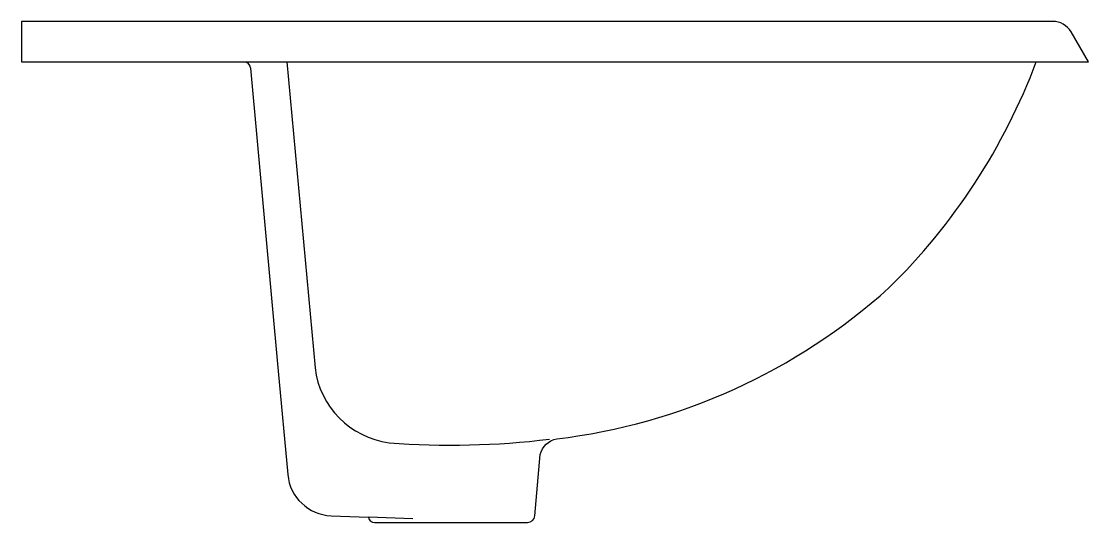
# Model space of a CAD drawing. Extents: x -833.795 to -833.347, y 505.817 to 506.027.
import ezdxf

# ---------------------------------------------------------------- set-up
doc = ezdxf.new("R2010")
doc.units = 0
doc.header["$LTSCALE"] = 50
doc.header["$MEASUREMENT"] = 0
doc.layers.add('A-PECAS', color=2, linetype='CONTINUOUS')
doc.layers.add('ESC1-50', color=1, linetype='CONTINUOUS')

# ---------------------------------------------------------------- blocks, each defined once
blk = doc.blocks.new('L-40-D')
at = {"layer": 'A-PECAS'}
blk.add_lwpolyline([(0.12976, 0.8, -0.268151), (0.13175, 0.79728), (0.14347, 0.67), (0.14747, 0.62659, 0.376333), (0.16565, 0.60935), (0.18137, 0.60873, 0.394434), (0.184, 0.6065), (0.24825, 0.6065, 0.388813), (0.25124, 0.60924), (0.2535, 0.635, -0.302105), (0.26047, 0.64162, 0.154367), (0.4, 0.705, 0.109989), (0.46197, 0.8), (0.484, 0.8), (0.47661, 0.81256, 0.265773), (0.46885, 0.817), (0.0355, 0.817), (0.0355, 0.8), (0.1315, 0.8)], format="xyb", dxfattribs=at)
at = {"layer": 'ESC1-50'}
blk.add_lwpolyline([(0.1315, 0.8), (0.46197, 0.8)], dxfattribs=at)
for points in [[(0.14707, 0.8), (0.15891, 0.67142, 0.341277), (0.19, 0.64, 0.049375), (0.2575, 0.6415, 0.049375)], [(0.2, 0.608), (0.18137, 0.60873, -0.376333)]]:
    blk.add_lwpolyline(points, format="xyb", dxfattribs=at)

msp = doc.modelspace()

# ---------------------------------------------------------------- block references
at = {"layer": 'A-PECAS'}
msp.add_blockref('L-40-D', (-833.8308, 505.2104), dxfattribs=at)

doc.saveas('drawing.dxf')
